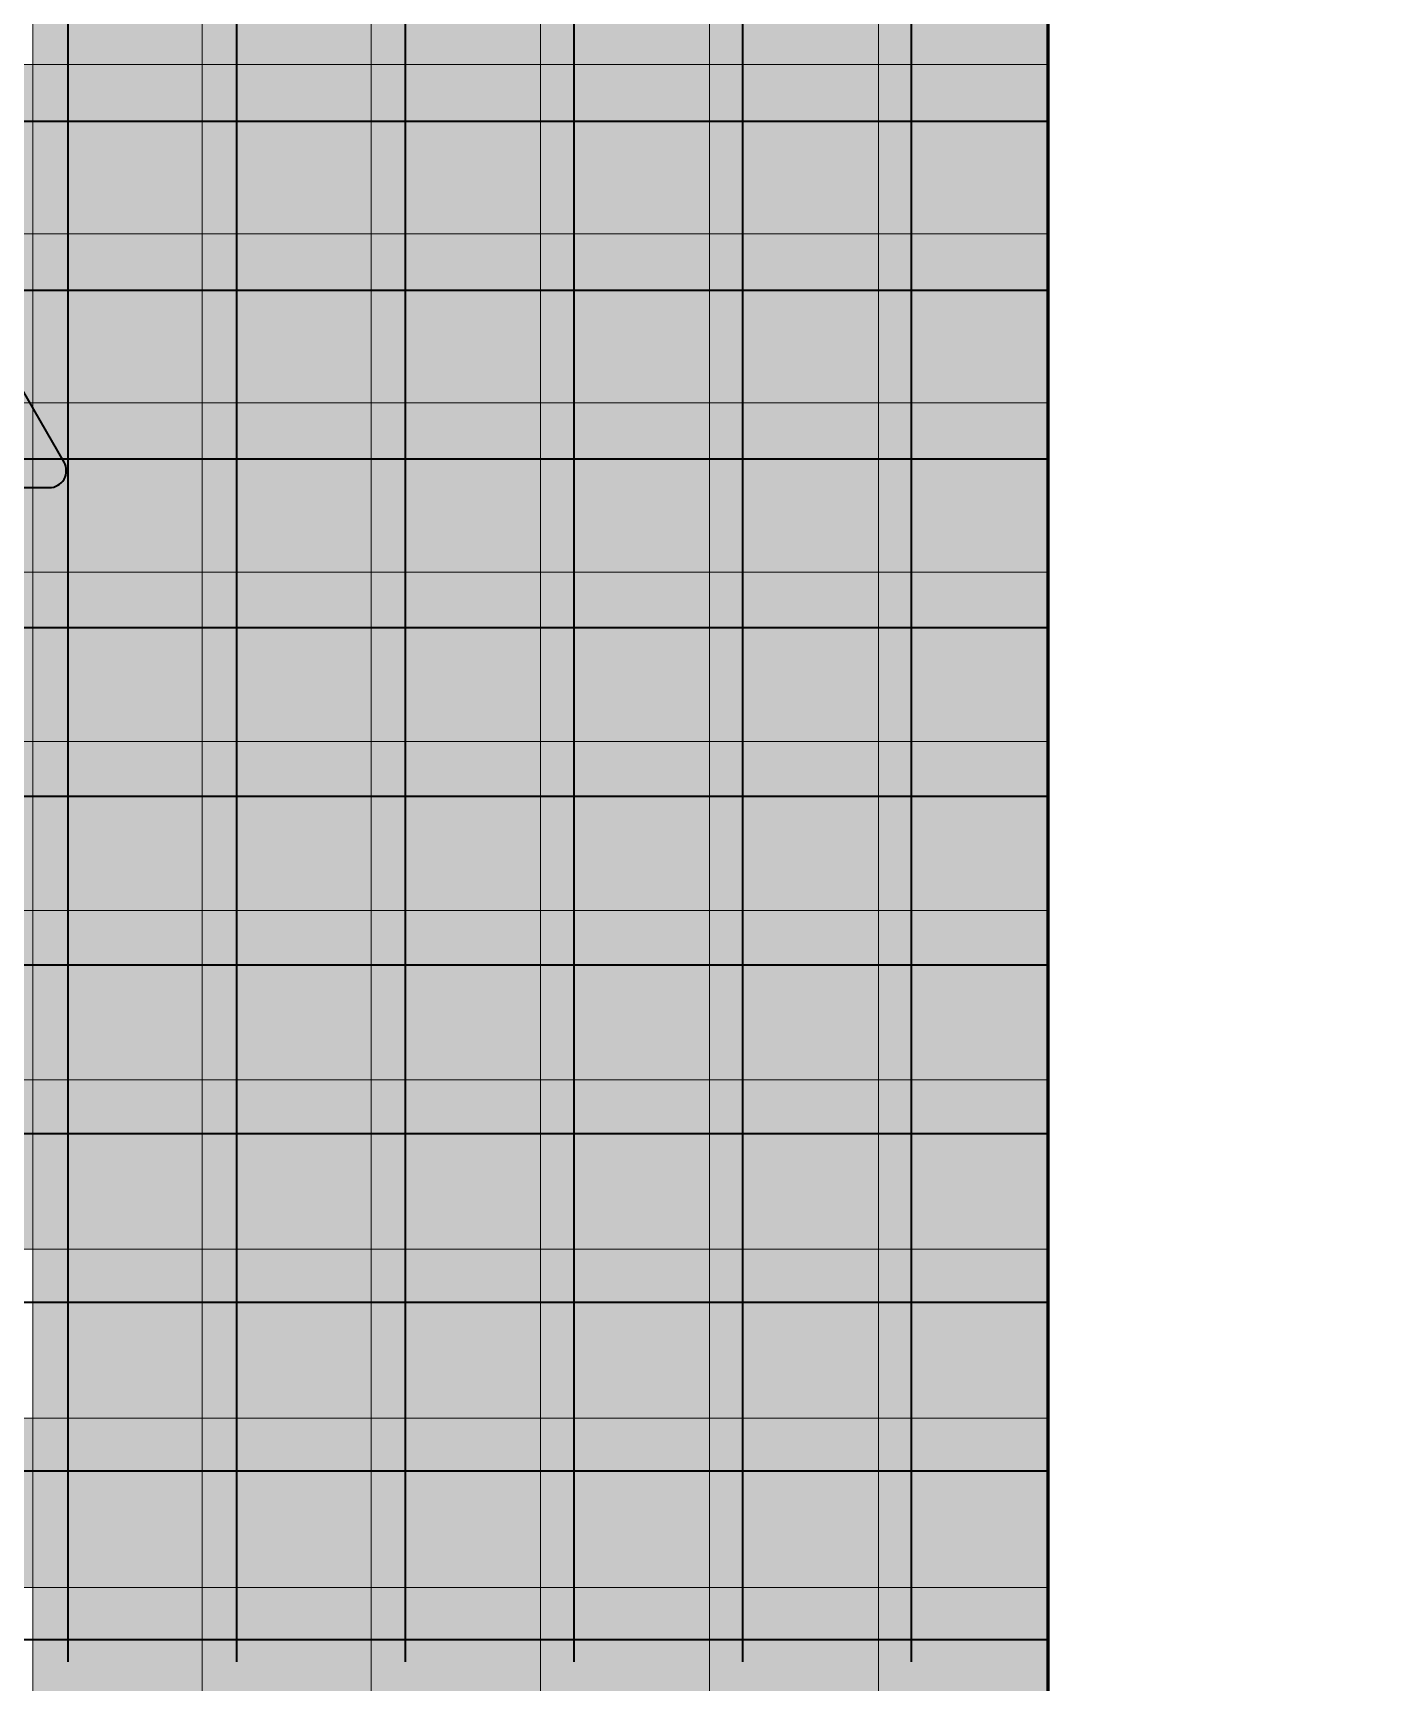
# Model space of a CAD drawing. Header units: millimetres. Extents: x -510890 to 418982, y -118257 to 141350.
# Drawn here: x 256976 to 260976, y -53341 to -48468 of the extents above; entities that cross this region are included whole.
import ezdxf

# ---------------------------------------------------------------- set-up
doc = ezdxf.new("R2010")
doc.units = ezdxf.units.MM
doc.layers.add('АР_Площадь контур', color=220, linetype='Continuous', lineweight=35, plot=False)

msp = doc.modelspace()

# ---------------------------------------------------------------- hatches: boundary and pattern name
at = {"layer": 'АР_Площадь контур', "true_color": 0x000000, "transparency": 33554687}
h = msp.add_hatch(dxfattribs=at)
h.set_pattern_fill('ANSI37', color=18, scale=157, angle=45, style=0)
h.set_pattern_definition([(90, (139938.06, -126491.3), (-498.475, 0), []), (180, (139938.06, -126491.3), (-6e-14, -498.475), [])])
h.paths.add_polyline_path([(259975.5, -53280.6), (253685.5, -53280.6), (253685.5, -52925.6), (253485.5, -52925.6), (253485.5, -51425.6), (253685.5, -51425.6), (253685.5, -48177.6), (253685.5, -44625.2), (259975.5, -44625.2)])
at = {"layer": 'АР_Площадь контур', "lineweight": 5, "ltscale": 300, "true_color": 0xb8b9bc, "transparency": 33554687}
h = msp.add_hatch(color=9, dxfattribs=at)
h.dxf.hatch_style = 1
h.paths.add_polyline_path([(258975.5, -49061.2), (258475.5, -49061.2)], flags=17)
h.paths.add_polyline_path([(258975.5, -48561.2), (258475.5, -48561.2), (258475.5, -49061.2), (258975.5, -49061.2)])
h.paths.add_polyline_path([(258475.5, -48561.2), (257975.5, -48561.2), (257975.5, -49061.2), (258475.5, -49061.2)])
h.paths.add_polyline_path([(258475.5, -47561.2), (257975.5, -47561.2), (257975.5, -48561.2), (258475.5, -48561.2)])
h.paths.add_polyline_path([(257975.5, -48061.2), (257475.5, -48061.2)], flags=17)
h.paths.add_polyline_path([(257975.5, -47561.2), (257475.5, -47561.2), (257475.5, -48061.2), (257975.5, -48061.2)])
h.paths.add_polyline_path([(257475.5, -47561.2), (256975.5, -47561.2), (256975.5, -48061.2), (257475.5, -48061.2)])
h.paths.add_polyline_path([(257475.5, -46561.2), (256975.5, -46561.2), (256975.5, -47561.2), (257475.5, -47561.2)])
h.paths.add_polyline_path([(256975.5, -47061.2), (256475.5, -47061.2)])
h.paths.add_polyline_path([(256975.5, -46561.2), (256475.5, -46561.2), (256475.5, -47061.2), (256975.5, -47061.2)])
h.paths.add_polyline_path([(256475.5, -46561.2), (255975.5, -46561.2), (255975.5, -47061.2), (256475.5, -47061.2)])
h.paths.add_polyline_path([(255975.5, -46061.2), (255475.5, -46061.2)])
h.paths.add_polyline_path([(254975.5, -45061.2), (254475.5, -45061.2)], flags=17)
h = msp.add_hatch(color=9, dxfattribs=at)
h.dxf.hatch_style = 1
h.paths.add_polyline_path([(253475.5, -46561.2), (252975.5, -46561.2)], flags=17)
h.paths.add_polyline_path([(254475.5, -47061.2), (253975.5, -47061.2), (253975.5, -47561.2), (254475.5, -47561.2)])
h.paths.add_polyline_path([(254475.5, -47561.2), (253975.5, -47561.2)], flags=17)
h.paths.add_polyline_path([(254975.5, -47061.2), (254475.5, -47061.2), (254475.5, -48061.2), (254975.5, -48061.2)])
h.paths.add_polyline_path([(254975.5, -48061.2), (254475.5, -48061.2), (254475.5, -48561.2), (254975.5, -48561.2)])
h.paths.add_polyline_path([(255475.5, -48061.2), (254975.5, -48061.2), (254975.5, -48561.2), (255475.5, -48561.2)])
h.paths.add_polyline_path([(255475.5, -48561.2), (254975.5, -48561.2)])
h.paths.add_polyline_path([(255975.5, -48061.2), (255475.5, -48061.2), (255475.5, -49061.2), (255975.5, -49061.2)])
h.paths.add_polyline_path([(255975.5, -49061.2), (255475.5, -49061.2), (255475.5, -49561.2), (255975.5, -49561.2)])
h.paths.add_polyline_path([(256475.5, -49061.2), (255975.5, -49061.2), (255975.5, -49561.2), (256475.5, -49561.2)])
h.paths.add_polyline_path([(256475.5, -49561.2), (255975.5, -49561.2)], flags=17)
h.paths.add_polyline_path([(256975.5, -49061.2), (256475.5, -49061.2), (256475.5, -50061.2), (256975.5, -50061.2)])
h.paths.add_polyline_path([(256975.5, -50061.2), (256475.5, -50061.2), (256475.5, -50561.2), (256975.5, -50561.2)])
h.paths.add_polyline_path([(257475.5, -50061.2), (256975.5, -50061.2), (256975.5, -50561.2), (257475.5, -50561.2)])
h.paths.add_polyline_path([(257475.5, -50561.2), (256975.5, -50561.2)], flags=17)
h.paths.add_polyline_path([(257975.5, -50061.2), (257475.5, -50061.2), (257475.5, -51061.2), (257975.5, -51061.2)])
h.paths.add_polyline_path([(257975.5, -51061.2), (257475.5, -51061.2), (257475.5, -51561.2), (257975.5, -51561.2)])
h.paths.add_polyline_path([(258475.5, -51061.2), (257975.5, -51061.2), (257975.5, -51561.2), (258475.5, -51561.2)])
h.paths.add_polyline_path([(258475.5, -51561.2), (258475.5, -52061.2)], flags=17)
h.paths.add_polyline_path([(258975.5, -51061.2), (258475.5, -51061.2), (258475.5, -52061.2), (258975.5, -52061.2)])
h.paths.add_polyline_path([(258975.5, -52061.2), (258475.5, -52061.2), (258475.5, -52561.2), (258975.5, -52561.2)])
h.paths.add_polyline_path([(253685.5, -46561.2), (253685.5, -47061.2), (253975.5, -47061.2), (253975.5, -46561.2)])
h.paths.add_polyline_path([(253685.5, -47061.2), (253685.5, -47561.2), (253975.5, -47561.2), (253975.5, -47061.2)])
at = {"layer": 'АР_Площадь контур', "lineweight": 5, "ltscale": 300, "true_color": 0x828487, "transparency": 33554687}
h = msp.add_hatch(color=252, dxfattribs=at)
h.dxf.hatch_style = 1
h.paths.add_polyline_path([(257475.4, -48061.2), (256975.4, -48061.2), (256975.4, -48561.2), (257475.4, -48561.2)])
h = msp.add_hatch(color=252, dxfattribs=at)
h.dxf.hatch_style = 1
h.paths.add_polyline_path([(257975.4, -48061.2), (257475.4, -48061.2), (257475.4, -48561.2), (257975.4, -48561.2)])
at = {"layer": 'АР_Площадь контур', "lineweight": 5, "ltscale": 300, "transparency": 33554687}
h = msp.add_hatch(color=252, dxfattribs=at)
h.dxf.hatch_style = 1
h.paths.add_polyline_path([(258975.5, -48061.2), (258475.5, -48061.2), (258475.5, -48561.2), (258975.5, -48561.2)])
h = msp.add_hatch(color=252, dxfattribs=at)
h.dxf.hatch_style = 1
h.paths.add_polyline_path([(259475.5, -48061.2), (258975.5, -48061.2), (258975.5, -48561.2), (259475.5, -48561.2)])
h = msp.add_hatch(color=252, dxfattribs=at)
h.dxf.hatch_style = 1
h.paths.add_polyline_path([(259975.5, -48061.2), (259475.5, -48061.2), (259475.5, -49061.2), (259975.5, -49061.2)])
h = msp.add_hatch(color=252, dxfattribs=at)
h.dxf.hatch_style = 1
h.paths.add_polyline_path([(256975.5, -48561.2), (256475.5, -48561.2), (256475.5, -49061.2), (256975.5, -49061.2)])
h = msp.add_hatch(color=252, dxfattribs=at)
h.dxf.hatch_style = 1
h.paths.add_polyline_path([(257475.5, -48561.2), (256975.5, -48561.2), (256975.5, -49061.2), (257475.5, -49061.2)])
at = {"layer": 'АР_Площадь контур', "lineweight": 5, "ltscale": 300, "true_color": 0x828487, "transparency": 33554687}
h = msp.add_hatch(color=252, dxfattribs=at)
h.dxf.hatch_style = 1
h.paths.add_polyline_path([(257975.4, -48561.2), (257475.4, -48561.2), (257475.4, -49061.2), (257975.4, -49061.2)])
at = {"layer": 'АР_Площадь контур', "lineweight": 5, "ltscale": 300, "true_color": 0xb8b9bc, "transparency": 33554687}
h = msp.add_hatch(color=9, dxfattribs=at)
h.dxf.hatch_style = 1
h.paths.add_polyline_path([(259475.5, -48561.2), (258975.5, -48561.2), (258975.5, -49061.2), (259475.5, -49061.2)])
at = {"layer": 'АР_Площадь контур', "lineweight": 5, "ltscale": 300, "transparency": 33554687}
h = msp.add_hatch(color=252, dxfattribs=at)
h.dxf.hatch_style = 1
h.paths.add_polyline_path([(257475.5, -49061.2), (256975.5, -49061.2), (256975.5, -49561.2), (257475.5, -49561.2)])
at = {"layer": 'АР_Площадь контур', "lineweight": 5, "ltscale": 300, "true_color": 0x828487, "transparency": 33554687}
h = msp.add_hatch(color=252, dxfattribs=at)
h.dxf.hatch_style = 1
h.paths.add_polyline_path([(257975.4, -49061.2), (257475.4, -49061.2), (257475.4, -49561.2), (257975.4, -49561.2)])
h = msp.add_hatch(color=252, dxfattribs=at)
h.dxf.hatch_style = 1
h.paths.add_polyline_path([(258475.4, -49061.2), (257975.4, -49061.2), (257975.4, -49561.2), (258475.4, -49561.2)])
h = msp.add_hatch(color=252, dxfattribs=at)
h.dxf.hatch_style = 1
h.paths.add_polyline_path([(258975.4, -49061.2), (258475.4, -49061.2), (258475.4, -49561.2), (258975.4, -49561.2)])
at = {"layer": 'АР_Площадь контур', "lineweight": 5, "ltscale": 300, "true_color": 0xb8b9bc, "transparency": 33554687}
h = msp.add_hatch(color=9, dxfattribs=at)
h.dxf.hatch_style = 1
h.paths.add_polyline_path([(259475.5, -49061.2), (258975.5, -49061.2), (258975.5, -49561.2), (259475.5, -49561.2)])
at = {"layer": 'АР_Площадь контур', "lineweight": 5, "ltscale": 300, "transparency": 33554687}
h = msp.add_hatch(color=252, dxfattribs=at)
h.dxf.hatch_style = 1
h.paths.add_polyline_path([(259975.5, -49061.2), (259475.5, -49061.2), (259475.5, -49561.2), (259975.5, -49561.2)])
h = msp.add_hatch(color=252, dxfattribs=at)
h.dxf.hatch_style = 1
h.paths.add_polyline_path([(257475.5, -49561.2), (256975.5, -49561.2), (256975.5, -50061.2), (257475.5, -50061.2)])
h = msp.add_hatch(color=252, dxfattribs=at)
h.dxf.hatch_style = 1
h.paths.add_polyline_path([(257975.5, -49561.2), (257475.5, -49561.2), (257475.5, -50061.2), (257975.5, -50061.2)])
h = msp.add_hatch(color=252, dxfattribs=at)
h.dxf.hatch_style = 1
h.paths.add_polyline_path([(258475.5, -49561.2), (257975.5, -49561.2), (257975.5, -50061.2), (258475.5, -50061.2)])
at = {"layer": 'АР_Площадь контур', "lineweight": 5, "ltscale": 300, "true_color": 0x828487, "transparency": 33554687}
h = msp.add_hatch(color=252, dxfattribs=at)
h.dxf.hatch_style = 1
h.paths.add_polyline_path([(258975.4, -49561.2), (258475.4, -49561.2), (258475.4, -50061.2), (258975.4, -50061.2)])
at = {"layer": 'АР_Площадь контур', "lineweight": 5, "ltscale": 300, "true_color": 0xb8b9bc, "transparency": 33554687}
h = msp.add_hatch(color=9, dxfattribs=at)
h.dxf.hatch_style = 1
h.paths.add_polyline_path([(259475.5, -49561.2), (258975.5, -49561.2), (258975.5, -50061.2), (259475.5, -50061.2)])
h = msp.add_hatch(color=9, dxfattribs=at)
h.dxf.hatch_style = 1
h.paths.add_polyline_path([(259975.5, -49561.2), (259475.5, -49561.2), (259475.5, -50061.2), (259975.5, -50061.2)])
at = {"layer": 'АР_Площадь контур', "lineweight": 5, "ltscale": 300, "transparency": 33554687}
h = msp.add_hatch(color=252, dxfattribs=at)
h.dxf.hatch_style = 1
h.paths.add_polyline_path([(257975.5, -50061.2), (257475.5, -50061.2)], flags=17)
h.paths.add_polyline_path([(258975.5, -51061.2), (258475.5, -51061.2)], flags=17)
h.paths.add_polyline_path([(259475.5, -50561.2), (258975.5, -50561.2), (258975.5, -51561.2), (259475.5, -51561.2)])
h.paths.add_polyline_path([(259475.5, -51561.2), (258975.5, -51561.2), (258975.5, -52061.2), (259475.5, -52061.2)])
h.paths.add_polyline_path([(259975.5, -51561.2), (259475.5, -51561.2), (259475.5, -52061.2), (259975.5, -52061.2)])
h.paths.add_polyline_path([(259975.5, -52061.2), (259475.5, -52061.2)], flags=17)
h.paths.add_polyline_path([(260975.5, -53061.2), (260475.5, -53061.2)], flags=17)
h = msp.add_hatch(color=252, dxfattribs=at)
h.dxf.hatch_style = 1
h.paths.add_polyline_path([(258475.5, -50061.2), (257975.5, -50061.2), (257975.5, -50561.2), (258475.5, -50561.2)])
at = {"layer": 'АР_Площадь контур', "lineweight": 5, "ltscale": 300, "true_color": 0x828487, "transparency": 33554687}
h = msp.add_hatch(color=252, dxfattribs=at)
h.dxf.hatch_style = 1
h.paths.add_polyline_path([(258975.4, -50061.2), (258475.4, -50061.2), (258475.4, -50561.2), (258975.4, -50561.2)])
h = msp.add_hatch(color=252, dxfattribs=at)
h.dxf.hatch_style = 1
h.paths.add_polyline_path([(259475.5, -50061.2), (258975.5, -50061.2), (258975.5, -50561.2), (259475.5, -50561.2)])
h = msp.add_hatch(color=252, dxfattribs=at)
h.dxf.hatch_style = 1
h.paths.add_polyline_path([(259975.5, -50061.2), (259475.5, -50061.2), (259475.5, -51061.2), (259975.5, -51061.2)])
h = msp.add_hatch(color=252, dxfattribs=at)
h.dxf.hatch_style = 1
h.paths.add_polyline_path([(256975.5, -50561.2), (256475.5, -50561.2), (256475.5, -51061.2), (256975.5, -51061.2)])
h = msp.add_hatch(color=252, dxfattribs=at)
h.dxf.hatch_style = 1
h.paths.add_polyline_path([(257475.5, -50561.2), (256975.5, -50561.2), (256975.5, -51061.2), (257475.5, -51061.2)])
at = {"layer": 'АР_Площадь контур', "lineweight": 5, "ltscale": 300, "transparency": 33554687}
h = msp.add_hatch(color=252, dxfattribs=at)
h.dxf.hatch_style = 1
h.paths.add_polyline_path([(258475.5, -50561.2), (257975.5, -50561.2), (257975.5, -51061.2), (258475.5, -51061.2)])
h = msp.add_hatch(color=252, dxfattribs=at)
h.dxf.hatch_style = 1
h.paths.add_polyline_path([(258975.5, -50561.2), (258475.5, -50561.2), (258475.5, -51061.2), (258975.5, -51061.2)])
at = {"layer": 'АР_Площадь контур', "lineweight": 5, "ltscale": 300, "true_color": 0xb8b9bc, "transparency": 33554687}
h = msp.add_hatch(color=9, dxfattribs=at)
h.dxf.hatch_style = 1
h.paths.add_polyline_path([(258975.5, -55061.2), (258475.5, -55061.2)], flags=17)
h.paths.add_polyline_path([(258975.5, -54561.2), (258475.5, -54561.2), (258475.5, -55061.2), (258975.5, -55061.2)])
h.paths.add_polyline_path([(258475.5, -54561.2), (257975.5, -54561.2), (257975.5, -55061.2), (258475.5, -55061.2)])
h.paths.add_polyline_path([(258475.5, -53561.2), (257975.5, -53561.2), (257975.5, -54561.2), (258475.5, -54561.2)])
h.paths.add_polyline_path([(257975.5, -54061.2), (257475.5, -54061.2)], flags=17)
h.paths.add_polyline_path([(257975.5, -53561.2), (257475.5, -53561.2), (257475.5, -54061.2), (257975.5, -54061.2)])
h.paths.add_polyline_path([(257475.5, -53561.2), (256975.5, -53561.2), (256975.5, -54061.2), (257475.5, -54061.2)])
h.paths.add_polyline_path([(257475.5, -52561.2), (256975.5, -52561.2), (256975.5, -53561.2), (257475.5, -53561.2)])
h.paths.add_polyline_path([(256975.5, -53061.2), (256475.5, -53061.2)])
h.paths.add_polyline_path([(256975.5, -52561.2), (256475.5, -52561.2), (256475.5, -53061.2), (256975.5, -53061.2)])
h.paths.add_polyline_path([(256475.5, -52561.2), (255975.5, -52561.2), (255975.5, -53061.2), (256475.5, -53061.2)])
h.paths.add_polyline_path([(255975.5, -52061.2), (255475.5, -52061.2)])
h.paths.add_polyline_path([(254975.5, -51061.2), (254475.5, -51061.2)], flags=17)
at = {"layer": 'АР_Площадь контур', "lineweight": 5, "ltscale": 300, "transparency": 33554687}
h = msp.add_hatch(color=252, dxfattribs=at)
h.dxf.hatch_style = 1
h.paths.add_polyline_path([(256975.5, -51061.2), (256475.5, -51061.2), (256475.5, -52061.2), (256975.5, -52061.2)])
at = {"layer": 'АР_Площадь контур', "lineweight": 5, "ltscale": 300, "true_color": 0x828487, "transparency": 33554687}
h = msp.add_hatch(color=252, dxfattribs=at)
h.dxf.hatch_style = 1
h.paths.add_polyline_path([(257475.5, -51061.2), (256975.5, -51061.2), (256975.5, -51561.2), (257475.5, -51561.2)])
h = msp.add_hatch(color=252, dxfattribs=at)
h.dxf.hatch_style = 1
h.paths.add_polyline_path([(259975.5, -51061.2), (259475.5, -51061.2), (259475.5, -51561.2), (259975.5, -51561.2)])
h = msp.add_hatch(color=252, dxfattribs=at)
h.dxf.hatch_style = 1
h.paths.add_polyline_path([(257475.5, -51561.2), (256975.5, -51561.2), (256975.5, -52061.2), (257475.5, -52061.2)])
h = msp.add_hatch(color=252, dxfattribs=at)
h.dxf.hatch_style = 1
h.paths.add_polyline_path([(257975.5, -51561.2), (257475.5, -51561.2), (257475.5, -52061.2), (257975.5, -52061.2)])
h = msp.add_hatch(color=252, dxfattribs=at)
h.dxf.hatch_style = 1
h.paths.add_polyline_path([(258475.5, -51561.2), (257975.5, -51561.2), (257975.5, -52061.2), (258475.5, -52061.2)])
at = {"layer": 'АР_Площадь контур', "lineweight": 5, "ltscale": 300, "transparency": 33554687}
h = msp.add_hatch(color=252, dxfattribs=at)
h.dxf.hatch_style = 1
h.paths.add_polyline_path([(257975.5, -52061.2), (256975.5, -52061.2), (256975.5, -52561.2), (257975.5, -52561.2)])
at = {"layer": 'АР_Площадь контур', "lineweight": 5, "ltscale": 300, "true_color": 0x828487, "transparency": 33554687}
h = msp.add_hatch(color=252, dxfattribs=at)
h.dxf.hatch_style = 1
h.paths.add_polyline_path([(258475.5, -52061.2), (257975.5, -52061.2), (257975.5, -52561.2), (258475.5, -52561.2)])
at = {"layer": 'АР_Площадь контур', "lineweight": 5, "ltscale": 300, "true_color": 0xc7c8ca, "transparency": 33554687}
h = msp.add_hatch(color=9, dxfattribs=at)
h.dxf.hatch_style = 1
h.paths.add_polyline_path([(258975.2, -52561.1), (259375.2, -52561.2), (259975.5, -52561.2), (259975.5, -52061.2), (258975.5, -52061.2), (258975.5, -52212.5)])
at = {"layer": 'АР_Площадь контур', "lineweight": 5, "ltscale": 300, "transparency": 33554687}
h = msp.add_hatch(color=252, dxfattribs=at)
h.dxf.hatch_style = 1
h.paths.add_polyline_path([(257975.5, -52561.2), (257475.5, -52561.2), (257475.5, -52630.4), (257975.5, -52630.4)])
at = {"layer": 'АР_Площадь контур', "lineweight": 5, "ltscale": 300, "true_color": 0x828487, "transparency": 33554687}
h = msp.add_hatch(color=252, dxfattribs=at)
h.dxf.hatch_style = 1
h.paths.add_polyline_path([(258475.5, -52561.2), (257975.5, -52561.2), (257975.5, -52630.4), (258475.5, -52630.4)])
h = msp.add_hatch(color=252, dxfattribs=at)
h.dxf.hatch_style = 1
h.paths.add_polyline_path([(258975.5, -52561.2), (258475.5, -52561.2), (258475.5, -52630.4), (258975.5, -52630.4)])
h = msp.add_hatch(color=252, dxfattribs=at)
h.dxf.hatch_style = 1
h.paths.add_polyline_path([(259475.5, -52561.2), (258975.5, -52561.2), (258975.5, -52630.4), (259475.5, -52630.4)])
at = {"layer": 'АР_Площадь контур', "lineweight": 5, "ltscale": 300, "true_color": 0xb8b9bc, "transparency": 33554687}
h = msp.add_hatch(color=9, dxfattribs=at)
h.dxf.hatch_style = 1
h.paths.add_polyline_path([(259975.5, -52561.2), (259475.5, -52561.2), (259475.5, -53061.2), (259975.5, -53061.2)])
at = {"layer": 'АР_Площадь контур', "lineweight": 5, "ltscale": 300, "transparency": 33554687}
h = msp.add_hatch(color=252, dxfattribs=at)
h.dxf.hatch_style = 1
h.paths.add_polyline_path([(257975.5, -52630.4), (257475.5, -52630.4), (257475.5, -53061.2), (257975.5, -53061.2)])
at = {"layer": 'АР_Площадь контур', "lineweight": 5, "ltscale": 300, "true_color": 0x828487, "transparency": 33554687}
h = msp.add_hatch(color=252, dxfattribs=at)
h.dxf.hatch_style = 1
h.paths.add_polyline_path([(258475.5, -52630.4), (257975.5, -52630.4), (257975.5, -53061.2), (258475.5, -53061.2)])
h = msp.add_hatch(color=252, dxfattribs=at)
h.dxf.hatch_style = 1
h.paths.add_polyline_path([(258975.5, -52630.4), (258475.5, -52630.4), (258475.5, -53061.2), (258975.5, -53061.2)])
h = msp.add_hatch(color=252, dxfattribs=at)
h.dxf.hatch_style = 1
h.paths.add_polyline_path([(259475.5, -52630.4), (258975.5, -52630.4), (258975.5, -53061.2), (259475.5, -53061.2)])
at = {"layer": 'АР_Площадь контур', "lineweight": 5, "ltscale": 300, "transparency": 33554687}
h = msp.add_hatch(color=252, dxfattribs=at)
h.dxf.hatch_style = 1
h.paths.add_polyline_path([(257975.5, -53061.2), (257475.5, -53061.2), (257475.5, -53561.2), (257975.5, -53561.2)])
h = msp.add_hatch(color=252, dxfattribs=at)
h.dxf.hatch_style = 1
h.paths.add_polyline_path([(258475.5, -53061.2), (257975.5, -53061.2), (257975.5, -53561.2), (258475.5, -53561.2)])
h = msp.add_hatch(color=252, dxfattribs=at)
h.dxf.hatch_style = 1
h.paths.add_polyline_path([(258975.5, -53061.2), (258475.5, -53061.2), (258475.5, -53561.2), (258975.5, -53561.2)])
at = {"layer": 'АР_Площадь контур', "lineweight": 5, "ltscale": 300, "true_color": 0x828487, "transparency": 33554687}
h = msp.add_hatch(color=252, dxfattribs=at)
h.dxf.hatch_style = 1
h.paths.add_polyline_path([(259475.5, -53061.2), (258975.5, -53061.2), (258975.5, -53561.2), (259475.5, -53561.2)])
at = {"layer": 'АР_Площадь контур', "lineweight": 5, "ltscale": 300, "true_color": 0xb8b9bc, "transparency": 33554687}
h = msp.add_hatch(color=9, dxfattribs=at)
h.dxf.hatch_style = 1
h.paths.add_polyline_path([(259975.5, -53061.2), (259475.5, -53061.2), (259475.5, -53561.2), (259975.5, -53561.2)])

# ---------------------------------------------------------------- linework, layer by layer
at = {"layer": 'АР_Площадь контур', "lineweight": 5, "ltscale": 300}
for points in [[(253685.5, -44625.2), (253685.5, -44625.2), (259975.5, -44625.2), (259975.5, -58561.2), (253685.5, -58561.2), (253685.5, -58561.2), (253685.5, -53411.1), (253485.5, -53411.1), (253485.5, -51911.1), (253685.5, -51911.1), (253685.5, -49417.6), (253685.5, -49417.6), (253685.5, -49417.6), (253685.5, -49417.6), (253685.5, -44625.2)], [(256975.5, -48561.2), (256975.5, -48061.2), (256475.5, -48061.2), (256475.5, -48561.2), (256975.5, -48561.2)], [(257475.5, -48561.2), (257475.5, -48061.2), (256975.5, -48061.2), (256975.5, -48561.2), (257475.5, -48561.2)], [(257975.5, -48561.2), (257975.5, -48061.2), (257475.5, -48061.2), (257475.5, -48561.2), (257975.5, -48561.2)], [(258475.5, -48561.2), (258475.5, -48061.2), (257975.5, -48061.2), (257975.5, -48561.2), (258475.5, -48561.2)], [(258975.5, -48561.2), (258975.5, -48061.2), (258475.5, -48061.2), (258475.5, -48561.2), (258975.5, -48561.2)], [(259475.5, -48561.2), (259475.5, -48061.2), (258975.5, -48061.2), (258975.5, -48561.2), (259475.5, -48561.2)], [(259975.5, -48561.2), (259975.5, -48061.2), (259475.5, -48061.2), (259475.5, -48561.2), (259975.5, -48561.2)], [(256975.5, -49061.2), (256975.5, -48561.2), (256475.5, -48561.2), (256475.5, -49061.2), (256975.5, -49061.2)], [(257475.5, -49061.2), (257475.5, -48561.2), (256975.5, -48561.2), (256975.5, -49061.2), (257475.5, -49061.2)], [(257975.5, -49061.2), (257975.5, -48561.2), (257475.5, -48561.2), (257475.5, -49061.2), (257975.5, -49061.2)], [(258475.5, -49061.2), (258475.5, -48561.2), (257975.5, -48561.2), (257975.5, -49061.2), (258475.5, -49061.2)], [(258975.5, -49061.2), (258975.5, -48561.2), (258475.5, -48561.2), (258475.5, -49061.2), (258975.5, -49061.2)], [(259475.5, -49061.2), (259475.5, -48561.2), (258975.5, -48561.2), (258975.5, -49061.2), (259475.5, -49061.2)], [(259975.5, -49061.2), (259975.5, -48561.2), (259475.5, -48561.2), (259475.5, -49061.2), (259975.5, -49061.2)], [(256975.5, -49561.2), (256975.5, -49061.2), (256475.5, -49061.2), (256475.5, -49561.2), (256975.5, -49561.2)], [(257475.5, -49561.2), (257475.5, -49061.2), (256975.5, -49061.2), (256975.5, -49561.2), (257475.5, -49561.2)], [(257975.5, -49561.2), (257975.5, -49061.2), (257475.5, -49061.2), (257475.5, -49561.2), (257975.5, -49561.2)], [(258475.5, -49561.2), (258475.5, -49061.2), (257975.5, -49061.2), (257975.5, -49561.2), (258475.5, -49561.2)], [(258975.5, -49561.2), (258975.5, -49061.2), (258475.5, -49061.2), (258475.5, -49561.2), (258975.5, -49561.2)], [(259475.5, -49561.2), (259475.5, -49061.2), (258975.5, -49061.2), (258975.5, -49561.2), (259475.5, -49561.2)], [(259975.5, -49561.2), (259975.5, -49061.2), (259475.5, -49061.2), (259475.5, -49561.2), (259975.5, -49561.2)], [(256975.5, -50061.2), (256975.5, -49561.2), (256475.5, -49561.2), (256475.5, -50061.2), (256975.5, -50061.2)], [(257475.5, -50061.2), (257475.5, -49561.2), (256975.5, -49561.2), (256975.5, -50061.2), (257475.5, -50061.2)], [(257975.5, -50061.2), (257975.5, -49561.2), (257475.5, -49561.2), (257475.5, -50061.2), (257975.5, -50061.2)], [(258475.5, -50061.2), (258475.5, -49561.2), (257975.5, -49561.2), (257975.5, -50061.2), (258475.5, -50061.2)], [(258975.5, -50061.2), (258975.5, -49561.2), (258475.5, -49561.2), (258475.5, -50061.2), (258975.5, -50061.2)], [(259475.5, -50061.2), (259475.5, -49561.2), (258975.5, -49561.2), (258975.5, -50061.2), (259475.5, -50061.2)], [(259975.5, -50061.2), (259975.5, -49561.2), (259475.5, -49561.2), (259475.5, -50061.2), (259975.5, -50061.2)], [(256975.5, -50561.2), (256975.5, -50061.2), (256475.5, -50061.2), (256475.5, -50561.2), (256975.5, -50561.2)], [(257475.5, -50561.2), (257475.5, -50061.2), (256975.5, -50061.2), (256975.5, -50561.2), (257475.5, -50561.2)], [(257975.5, -50561.2), (257975.5, -50061.2), (257475.5, -50061.2), (257475.5, -50561.2), (257975.5, -50561.2)], [(258475.5, -50561.2), (258475.5, -50061.2), (257975.5, -50061.2), (257975.5, -50561.2), (258475.5, -50561.2)], [(258975.5, -50561.2), (258975.5, -50061.2), (258475.5, -50061.2), (258475.5, -50561.2), (258975.5, -50561.2)], [(259475.5, -50561.2), (259475.5, -50061.2), (258975.5, -50061.2), (258975.5, -50561.2), (259475.5, -50561.2)], [(259975.5, -50561.2), (259975.5, -50061.2), (259475.5, -50061.2), (259475.5, -50561.2), (259975.5, -50561.2)], [(256975.5, -51061.2), (256975.5, -50561.2), (256475.5, -50561.2), (256475.5, -51061.2), (256975.5, -51061.2)], [(257475.5, -51061.2), (257475.5, -50561.2), (256975.5, -50561.2), (256975.5, -51061.2), (257475.5, -51061.2)], [(257975.5, -51061.2), (257975.5, -50561.2), (257475.5, -50561.2), (257475.5, -51061.2), (257975.5, -51061.2)], [(258475.5, -51061.2), (258475.5, -50561.2), (257975.5, -50561.2), (257975.5, -51061.2), (258475.5, -51061.2)], [(258975.5, -51061.2), (258975.5, -50561.2), (258475.5, -50561.2), (258475.5, -51061.2), (258975.5, -51061.2)], [(259475.5, -51061.2), (259475.5, -50561.2), (258975.5, -50561.2), (258975.5, -51061.2), (259475.5, -51061.2)], [(259975.5, -51061.2), (259975.5, -50561.2), (259475.5, -50561.2), (259475.5, -51061.2), (259975.5, -51061.2)], [(256975.5, -51561.2), (256975.5, -51061.2), (256475.5, -51061.2), (256475.5, -51561.2), (256975.5, -51561.2)], [(257475.5, -51561.2), (257475.5, -51061.2), (256975.5, -51061.2), (256975.5, -51561.2), (257475.5, -51561.2)], [(257975.5, -51561.2), (257975.5, -51061.2), (257475.5, -51061.2), (257475.5, -51561.2), (257975.5, -51561.2)], [(258475.5, -51561.2), (258475.5, -51061.2), (257975.5, -51061.2), (257975.5, -51561.2), (258475.5, -51561.2)], [(258975.5, -51561.2), (258975.5, -51061.2), (258475.5, -51061.2), (258475.5, -51561.2), (258975.5, -51561.2)], [(259475.5, -51561.2), (259475.5, -51061.2), (258975.5, -51061.2), (258975.5, -51561.2), (259475.5, -51561.2)], [(259975.5, -51561.2), (259975.5, -51061.2), (259475.5, -51061.2), (259475.5, -51561.2), (259975.5, -51561.2)], [(256975.5, -52061.2), (256975.5, -51561.2), (256475.5, -51561.2), (256475.5, -52061.2), (256975.5, -52061.2)], [(257475.5, -52061.2), (257475.5, -51561.2), (256975.5, -51561.2), (256975.5, -52061.2), (257475.5, -52061.2)], [(257975.5, -52061.2), (257975.5, -51561.2), (257475.5, -51561.2), (257475.5, -52061.2), (257975.5, -52061.2)], [(258475.5, -52061.2), (258475.5, -51561.2), (257975.5, -51561.2), (257975.5, -52061.2), (258475.5, -52061.2)], [(258975.5, -52061.2), (258975.5, -51561.2), (258475.5, -51561.2), (258475.5, -52061.2), (258975.5, -52061.2)], [(259475.5, -52061.2), (259475.5, -51561.2), (258975.5, -51561.2), (258975.5, -52061.2), (259475.5, -52061.2)], [(259975.5, -52061.2), (259975.5, -51561.2), (259475.5, -51561.2), (259475.5, -52061.2), (259975.5, -52061.2)], [(257475.5, -52561.2), (257475.5, -52061.2), (256975.5, -52061.2), (256975.5, -52561.2), (257475.5, -52561.2)], [(257975.5, -52561.2), (257975.5, -52061.2), (257475.5, -52061.2), (257475.5, -52561.2), (257975.5, -52561.2)], [(258475.5, -52561.2), (258475.5, -52061.2), (257975.5, -52061.2), (257975.5, -52561.2), (258475.5, -52561.2)], [(258975.5, -52561.2), (258975.5, -52061.2), (258475.5, -52061.2), (258475.5, -52561.2), (258975.5, -52561.2)], [(259475.5, -52561.2), (259475.5, -52061.2), (258975.5, -52061.2), (258975.5, -52561.2)], [(259975.5, -52561.2), (259975.5, -52061.2), (259475.5, -52061.2), (259475.5, -52561.2), (259975.5, -52561.2)], [(256975.5, -53061.2), (256975.5, -52561.2), (256475.5, -52561.2), (256475.5, -53061.2), (256975.5, -53061.2)], [(257475.5, -53061.2), (257475.5, -52561.2), (256975.5, -52561.2), (256975.5, -53061.2), (257475.5, -53061.2)], [(257975.5, -53061.2), (257975.5, -52561.2), (257475.5, -52561.2), (257475.5, -53061.2), (257975.5, -53061.2)], [(258475.5, -53061.2), (258475.5, -52561.2), (257975.5, -52561.2), (257975.5, -53061.2), (258475.5, -53061.2)], [(258975.5, -53061.2), (258975.5, -52561.2), (258475.5, -52561.2), (258475.5, -53061.2), (258975.5, -53061.2)], [(259475.5, -53061.2), (259475.5, -52561.2), (258975.5, -52561.2), (258975.5, -53061.2), (259475.5, -53061.2)], [(258975.5, -52561.2), (259475.5, -52561.2)], [(259975.5, -53061.2), (259975.5, -52561.2), (259475.5, -52561.2), (259475.5, -53061.2), (259975.5, -53061.2)], [(256975.5, -53561.2), (256975.5, -53061.2), (256475.5, -53061.2), (256475.5, -53561.2), (256975.5, -53561.2)], [(257475.5, -53561.2), (257475.5, -53061.2), (256975.5, -53061.2), (256975.5, -53561.2), (257475.5, -53561.2)], [(257975.5, -53561.2), (257975.5, -53061.2), (257475.5, -53061.2), (257475.5, -53561.2), (257975.5, -53561.2)], [(258475.5, -53561.2), (258475.5, -53061.2), (257975.5, -53061.2), (257975.5, -53561.2), (258475.5, -53561.2)], [(258975.5, -53561.2), (258975.5, -53061.2), (258475.5, -53061.2), (258475.5, -53561.2), (258975.5, -53561.2)], [(259475.5, -53561.2), (259475.5, -53061.2), (258975.5, -53061.2), (258975.5, -53561.2), (259475.5, -53561.2)], [(259975.5, -53561.2), (259975.5, -53061.2), (259475.5, -53061.2), (259475.5, -53561.2), (259975.5, -53561.2)]]:
    msp.add_lwpolyline(points, dxfattribs=at)
at = {"layer": 'АР_Площадь контур', "lineweight": 60}
msp.add_lwpolyline([(253685.5, -51911.1), (253685.5, -44625.2), (259975.5, -44625.2), (259975.5, -58561.2), (254915.4, -58561.2)], dxfattribs=at)
at = {"layer": 'АР_Площадь контур', "linetype": 'Continuous'}
msp.add_lwpolyline([(256417.8, -49811.2), (257024, -49811.2, 0.577349), (257067.3, -49736.2), (256764.2, -49211.2, 0.577354), (256677.6, -49211.2), (256374.5, -49736.2, 0.577349), (256417.8, -49811.2, 0.000002)], format="xyb", dxfattribs=at)

doc.saveas('drawing.dxf')
